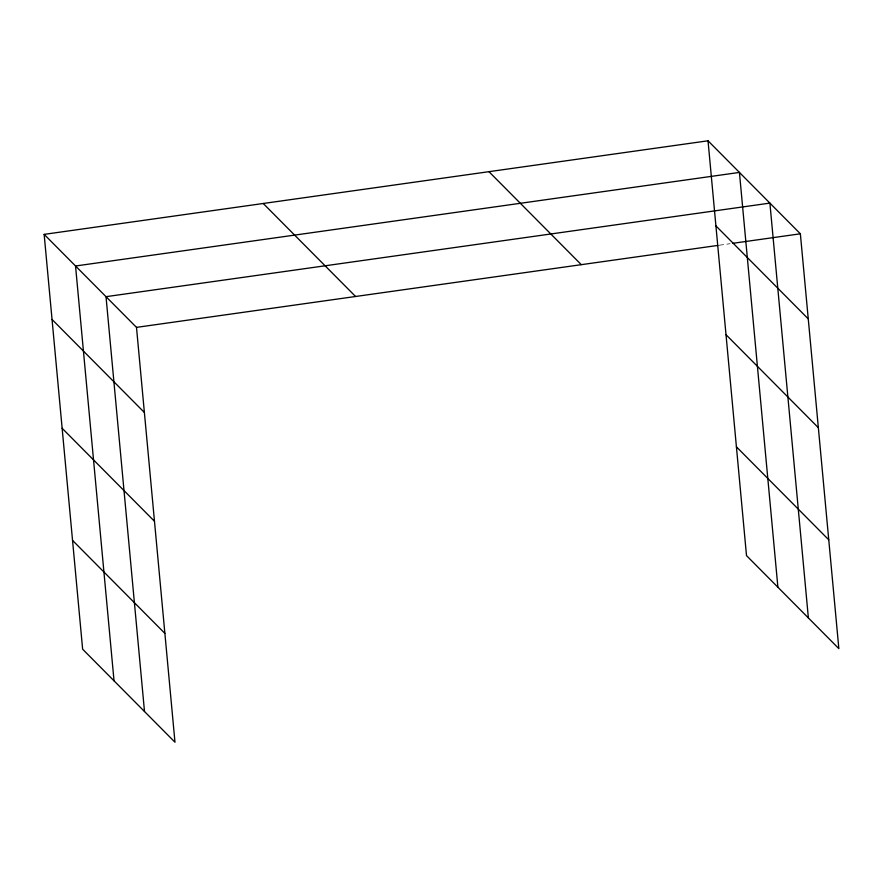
<?xml version="1.0" encoding="UTF-8"?>
<svg xmlns="http://www.w3.org/2000/svg" width="883" height="883" viewBox="0 0 883 883"><rect width="100%" height="100%" fill="white"/><g stroke="black" fill="none" stroke-linecap="round" stroke-linejoin="round"><path stroke-width="0.66" stroke-dasharray="4.42 3.31" d="M719.226 245.231L730.042 243.708"/><path stroke-width="1.32" d="M44.15 234.37L136.49 327.372L174.977 742.206L82.638 649.204L44.15 234.37L708.023 140.794L800.362 233.796L838.85 648.63L746.51 555.628L708.023 140.794M136.49 327.372L717.879 245.419M732.747 243.322L800.362 233.796M715.925 225.893L808.265 318.884M726.014 334.701L818.353 427.703M488.95 171.677L581.29 264.668M736.411 446.82L828.751 539.811M263.233 203.487L355.573 296.489M52.042 319.469L144.382 412.471M62.141 428.288L154.481 521.279M72.538 540.396L164.878 633.387M808.375 617.934L769.899 203.101L106.015 296.677L144.503 711.51M777.901 587.25L739.424 172.417L75.541 265.993L114.028 680.826"/></g></svg>
